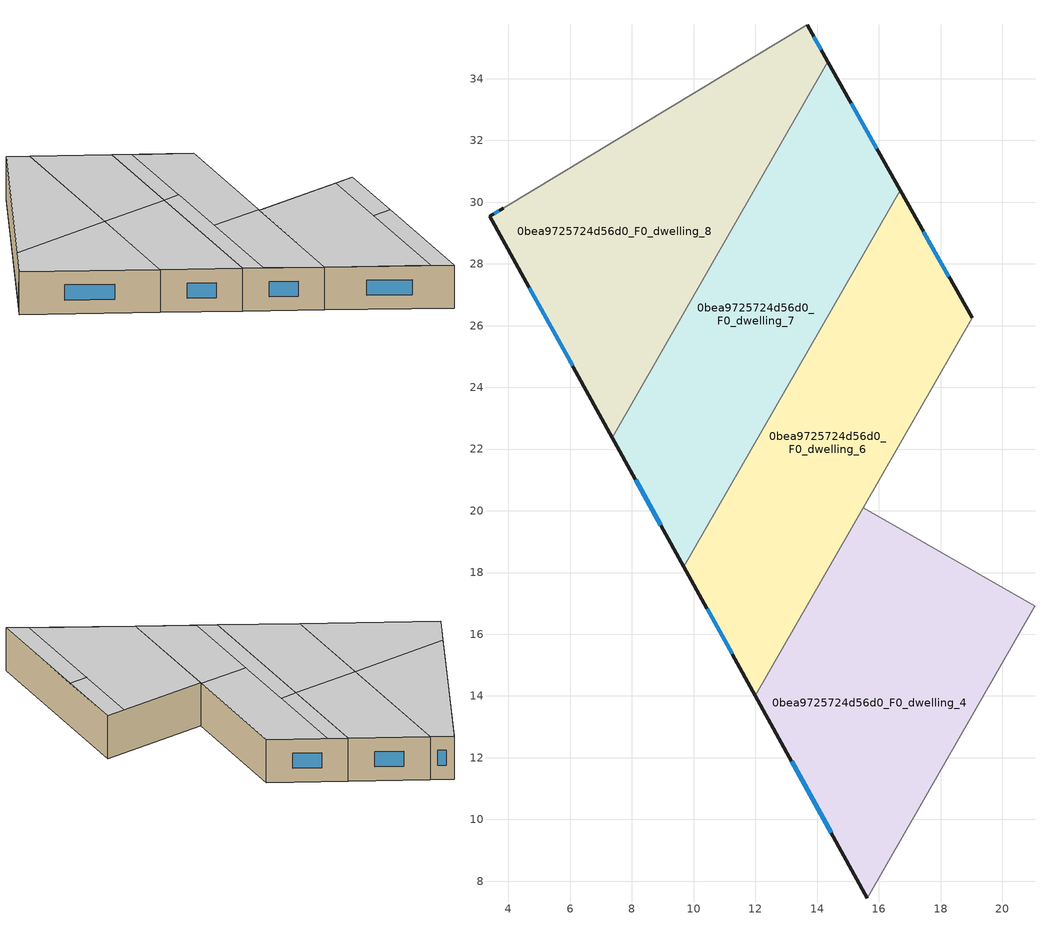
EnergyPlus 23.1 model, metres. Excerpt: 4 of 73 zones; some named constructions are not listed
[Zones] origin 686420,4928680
0bea9725724d56d0_F0_dwelling_4
 floor ground (EU_floor_Construction): 21.06,16.91 15.63,7.45 12,14.01 15.49,20.1 z0
 wall outside (EU_wall_Construction): 12,14.01 15.63,7.45 z0:3
 wall to 0bea9725724d56d0_F0_dwelling_5 (EU_wall_Construction): 21.06,16.91 15.49,20.1 z0:3
 wall to 0bea9725724d56d0_F0_dwelling_2 (EU_wall_Construction): 15.63,7.45 21.06,16.91 z0:3
 wall to 0bea9725724d56d0_F0_dwelling_6 (EU_wall_Construction): 15.49,20.1 12,14.01 z0:3
 window (EU_Window_Construction): 13.18,11.88 14.45,9.57 z0.97:2.03
 ceiling to 0bea9725724d56d0_F1_dwelling_4 (EU_floor_Construction): 14.97,8.64 20.05,17.49 15.49,20.1 12,14.01 z3
 ceiling to 0bea9725724d56d0_F1_dwelling_0 (EU_floor_Construction): 15.63,7.45 19.05,13.41 18.04,13.99 14.97,8.64 z3
 ceiling to 0bea9725724d56d0_F1_dwelling_2 (EU_floor_Construction): 19.05,13.41 21.06,16.91 20.05,17.49 18.04,13.99 z3
0bea9725724d56d0_F0_dwelling_6
 floor ground (EU_floor_Construction): 16.69,30.39 19.02,26.25 12,14.01 9.68,18.18 z0
 wall outside (EU_wall_Construction): 9.68,18.18 12,14.01 / 19.02,26.25 16.69,30.39 z0:3
 wall to 0bea9725724d56d0_F0_dwelling_7 (EU_wall_Construction): 16.69,30.39 9.68,18.18 z0:3
 wall to 0bea9725724d56d0_F0_dwelling_5 (EU_wall_Construction): 15.49,20.1 19.02,26.25 z0:3
 window (EU_Window_Construction): 10.43,16.83 11.25,15.36 / 18.26,27.59 17.44,29.05 z0.97:2.03
 ceiling to 0bea9725724d56d0_F1_dwelling_6 (EU_floor_Construction): 10.26,17.14 14.78,25.01 13.89,25.52 9.68,18.18 z3
 ceiling to 0bea9725724d56d0_F1_dwelling_4 (EU_floor_Construction): 12,14.01 15.54,20.19 12.89,21.71 10.26,17.14 z3
 ceiling to 0bea9725724d56d0_F1_dwelling_5 (EU_floor_Construction): 15.54,20.19 19.02,26.25 17.27,29.35 12.89,21.71 z3
 ceiling to 0bea9725724d56d0_F1_dwelling_7 (EU_floor_Construction): 14.78,25.01 17.27,29.35 16.69,30.39 13.89,25.52 z3
0bea9725724d56d0_F0_dwelling_7
 floor ground (EU_floor_Construction): 14.35,34.54 16.69,30.39 9.68,18.18 7.36,22.37 z0
 wall outside (EU_wall_Construction): 7.36,22.37 9.68,18.18 / 16.69,30.39 14.35,34.54 z0:3
 wall to 0bea9725724d56d0_F0_dwelling_8 (EU_wall_Construction): 14.35,34.54 7.36,22.37 z0:3
 window (EU_Window_Construction): 8.12,21.01 8.93,19.54 / 15.93,31.74 15.11,33.2 z0.97:2.03
 ceiling to 0bea9725724d56d0_F1_dwelling_7 (EU_floor_Construction): 13.89,25.52 16.69,30.39 14.35,34.54 10.34,27.55 z3
 ceiling to 0bea9725724d56d0_F1_dwelling_6 (EU_floor_Construction): 9.68,18.18 13.89,25.52 10.34,27.55 7.37,22.37 z3
0bea9725724d56d0_F0_dwelling_8
 floor ground (EU_floor_Construction): 13.68,35.75 14.35,34.54 7.36,22.37 3.39,29.55 3.83,29.81 z0
 wall outside (EU_wall_Construction): 14.35,34.54 13.68,35.75 / 3.83,29.81 3.39,29.55 7.36,22.37 z0:3
 wall adiabatic (EU_wall_Construction): 13.68,35.75 3.83,29.81 z0:3
 window (EU_Window_Construction): 14.13,34.93 13.89,35.36 / 4.68,27.22 6.07,24.69 / 3.69,29.72 3.53,29.63 z0.97:2.03
 ceiling to 0bea9725724d56d0_F1_dwelling_7 (EU_floor_Construction): 10.34,27.55 14.35,34.54 13.68,35.75 5.09,30.57 z3
 ceiling to 0bea9725724d56d0_F1_dwelling_6 (EU_floor_Construction): 7.37,22.37 10.34,27.55 5.09,30.57 3.83,29.81 3.39,29.55 z3
[SCHEDULE:FILE] Column Number=1; Rows to Skip at Top=0; Number of Hours of Data=8760; Column Separator=Comma; Interpolate to Timestep=No; Minutes per Item=60; Adjust Schedule for Daylight Savings=Yes
Name | File
EU_Step8_GainSchedule_0bea9725724d56d0_F5_dwelling_6_f000 | ../../schedules/0bea9725724d56d0/0bea9725724d56d0_F5_dwelling_6_f000_gain.csv
EU_Step8_GainSchedule_0bea9725724d56d0_F5_dwelling_7_f000 | ../../schedules/0bea9725724d56d0/0bea9725724d56d0_F5_dwelling_7_f000_gain.csv
EU_Step8_GainSchedule_0bea9725724d56d0_F6_dwelling_0_f000 | ../../schedules/0bea9725724d56d0/0bea9725724d56d0_F6_dwelling_0_f000_gain.csv
EU_Step8_GainSchedule_0bea9725724d56d0_F6_dwelling_1_f000 | ../../schedules/0bea9725724d56d0/0bea9725724d56d0_F6_dwelling_1_f000_gain.csv
EU_Step8_GainSchedule_0bea9725724d56d0_F6_dwelling_2_f000 | ../../schedules/0bea9725724d56d0/0bea9725724d56d0_F6_dwelling_2_f000_gain.csv
EU_Step8_GainSchedule_0bea9725724d56d0_F6_dwelling_3_f000 | ../../schedules/0bea9725724d56d0/0bea9725724d56d0_F6_dwelling_3_f000_gain.csv
EU_Step8_GainSchedule_0bea9725724d56d0_F6_dwelling_4_f000 | ../../schedules/0bea9725724d56d0/0bea9725724d56d0_F6_dwelling_4_f000_gain.csv
EU_Step8_GainSchedule_0bea9725724d56d0_F6_dwelling_5_f000 | ../../schedules/0bea9725724d56d0/0bea9725724d56d0_F6_dwelling_5_f000_gain.csv
EU_Step8_GainSchedule_0bea9725724d56d0_F6_dwelling_6_f000 | ../../schedules/0bea9725724d56d0/0bea9725724d56d0_F6_dwelling_6_f000_gain.csv
EU_Step8_GainSchedule_0bea9725724d56d0_F6_dwelling_7_f000 | ../../schedules/0bea9725724d56d0/0bea9725724d56d0_F6_dwelling_7_f000_gain.csv
